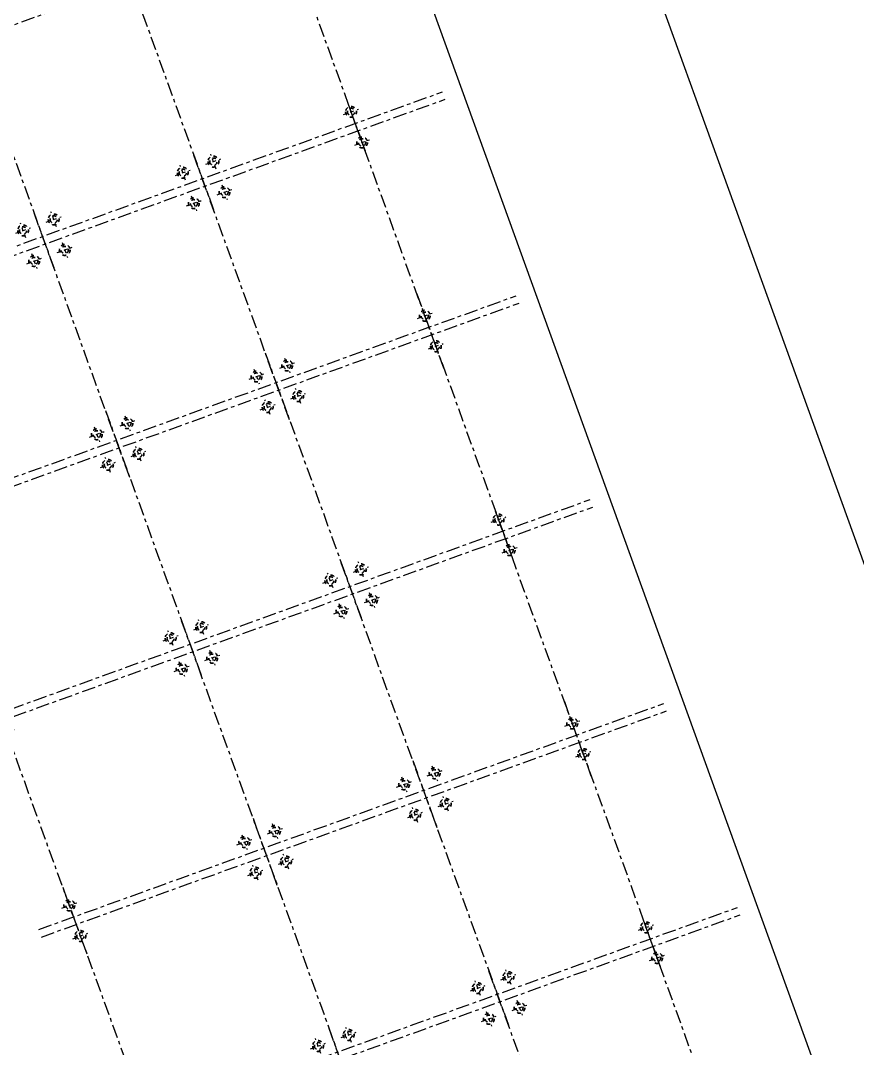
# Model space of a CAD drawing. Header units: metres. Extents: x 568006 to 1139366, y 2064802 to 4131555.
# Drawn here: x 569791.72 to 569814.88, y 2066117.33 to 2066145.78 of the extents above; entities that cross this region are included whole.
import ezdxf
from ezdxf.enums import TextEntityAlignment as Align
from ezdxf.xclip import XClip

# ---------------------------------------------------------------- set-up
doc = ezdxf.new("R2010")
doc.units = ezdxf.units.M
doc.header["$XCLIPFRAME"] = 0
for name, pattern in [('CENTER', [2, 1.25, -0.25, 0.25, -0.25]), ('CENTER2', [1.125, 0.75, -0.125, 0.125, -0.125]), ('HIDDEN', [0.375, 0.25, -0.125])]:
    doc.linetypes.add(name, pattern=pattern)
doc.layers.get('0').update_dxf_attribs({"linetype": 'CONTINUOUS'})
doc.layers.get('DEFPOINTS').update_dxf_attribs({"color": 152, "linetype": 'CONTINUOUS'})
for name, color, linetype, lineweight in [('-WALL', 4, 'CONTINUOUS', 35), ('A-KY HIEU', 34, 'CONTINUOUS', 20), ('E- RANH GIOI', 1, 'CENTER', 13), ('hung-demlonha', 7, 'CONTINUOUS', 15)]:
    doc.layers.add(name, color=color, linetype=linetype, lineweight=lineweight)
for name, color, linetype in [('01.AXIS', 160, 'CENTER2'), ('CDC.01.AXIS', 160, 'CENTER2'), ('datOlienke', 42, 'CONTINUOUS'), ('ghi_chu', 7, 'CONTINUOUS'), ('LogDg', 7, 'CONTINUOUS'), ('ViaHeS', 32, 'CONTINUOUS')]:
    doc.layers.add(name, color=color, linetype=linetype)
doc.styles.add('QH1', font='arialbd.ttf', dxfattribs={"width": 0.8})

# ---------------------------------------------------------------- blocks, each defined once
blk = doc.blocks.new('A$C33BC4D2A')
at = {"layer": 'A-KY HIEU', "color": 0, "const_width": 1.022}
blk.add_lwpolyline([(14.345, -292.097), (14.345, -4.903), (414.985, -4.903), (414.985, -292.097)], close=True, dxfattribs=at)
at = {"layer": 'DEFPOINTS', "color": 125}
blk.add_lwpolyline([(0, -297), (420, -297), (420, 0), (0, 0)], close=True, dxfattribs=at)
blk = doc.blocks.new('A$C758D662A')
at = {"linetype": 'HIDDEN', "ltscale": 500}
for radius in [300, 200]:
    blk.add_circle((0, 0), radius, dxfattribs=at)
at = {"layer": 'CDC.01.AXIS', "ltscale": 200}
for p, q in [((437, 0), (-437, 0)), ((0, 437), (0, -437))]:
    blk.add_line(p, q, dxfattribs=at)
blk = doc.blocks.new('MAU M1SH')
at = {"layer": '01.AXIS', "ltscale": 500}
for p, q in [((-370, 15724), (-370, -2671)), ((5410, 15724), (5410, -2671)), ((-1468, 14700), (6323, 14700)), ((-1468, 9100), (6323, 9100)), ((-1468, 4400), (6323, 4400)), ((-1575, -100), (6216, -100))]:
    blk.add_line(p, q, dxfattribs=at)
at = {"xscale": 0.5, "yscale": 0.5, "zscale": 0.5}
for p in [(-30, 14700), (5070, 14700), (-30, 9550), (5070, 9550), (-30, 8650), (5070, 8650), (-30, 4850), (5070, 4850), (-30, 3950), (5070, 3950), (-30, -100), (5070, -100)]:
    blk.add_blockref('A$C758D662A', p, dxfattribs=at)
blk = doc.blocks.new('tmbc_khub')
at = {"layer": 'datOlienke'}
blk.add_lwpolyline([(-131.658, 472.46), (-160.687, 464.432), (-163.806, 458.397), (-135.974, 381.447), (-129.572, 378.446), (-101.36, 388.649), (-98.359, 395.052), (-125.138, 469.091)], close=True, dxfattribs=at)
at = {"layer": 'LogDg'}
blk.add_lwpolyline([(-92.717, 397.093), (-118.363, 468, 0.391769), (-136.467, 477.356), (-162.123, 470.26, 0.43702), (-167.514, 459.829), (-138.795, 380.427, 0.414214), (-128.551, 375.625), (-97.519, 386.849, 0.414214)], format="xyb", close=True, dxfattribs=at)
at = {"layer": 'ViaHeS'}
blk.add_lwpolyline([(-131.658, 472.46), (-160.687, 464.432), (-163.806, 458.397), (-135.974, 381.447), (-129.572, 378.446), (-101.36, 388.649), (-98.359, 395.052), (-125.138, 469.091)], close=True, dxfattribs=at)
at = {"layer": '-WALL'}
for p, xscale, yscale, zscale, rotation in [((-123.143, 454.167), -0.001, 0.001, 0.001, 109.8844192741507), ((-119.388, 443.786), 0.0009999999999999998, 0.0009999999999999998, 0.0009999999999999998, 109.8842788567343), ((-119.061, 442.883), -0.001, 0.001, 0.001, 109.8844192741507), ((-115.306, 432.501), 0.0009999999999999998, 0.0009999999999999998, 0.0009999999999999998, 109.8842788567343), ((-114.98, 431.598), -0.001, 0.001, 0.001, 109.8844192741507), ((-111.225, 421.217), 0.0009999999999999998, 0.0009999999999999998, 0.0009999999999999998, 109.8842788567343), ((-144.863, 415.43), -0.0009999999999999996, 0.0009999999999999996, 0.0009999999999999998, 289.8842786933581)]:
    blk.add_blockref('MAU M1SH', p, dxfattribs=dict(at, xscale=xscale, yscale=yscale, zscale=zscale, rotation=rotation))
at = {"layer": 'hung-demlonha', "color": 7, "ltscale": 5, "style": 'QH1', "width": 0.65}
for tag, p in [('BT04', (-109.598, 191.643)), ('BT06', (-305.798, 171.199)), ('BT05', (-282.572, 137.244))]:
    blk.add_attdef(tag, text='', height=3.96, rotation=0, dxfattribs=at).set_placement(p, align=Align.CENTER)

msp = doc.modelspace()

# ---------------------------------------------------------------- block references
at = {"layer": 'E- RANH GIOI', "extrusion": (-2.4685e-06, 4.62064e-06, 1), "xscale": 2.114336868039268, "yscale": 2.114336868039268, "zscale": 2.114336868039268}
msp.add_blockref('A$C33BC4D2A', (569313.502, 2066206.266, 8.139), dxfattribs=at)

# ---------------------------------------------------------------- next in the draw order: block references
at = {"layer": 'ghi_chu'}
ref = msp.add_blockref('tmbc_khub', (569922.191, 2065693.817), dxfattribs=at)
XClip(ref).set_block_clipping_path([(-391.9901366149, 0), (0, 477.830198009)])

doc.saveas('drawing.dxf')
